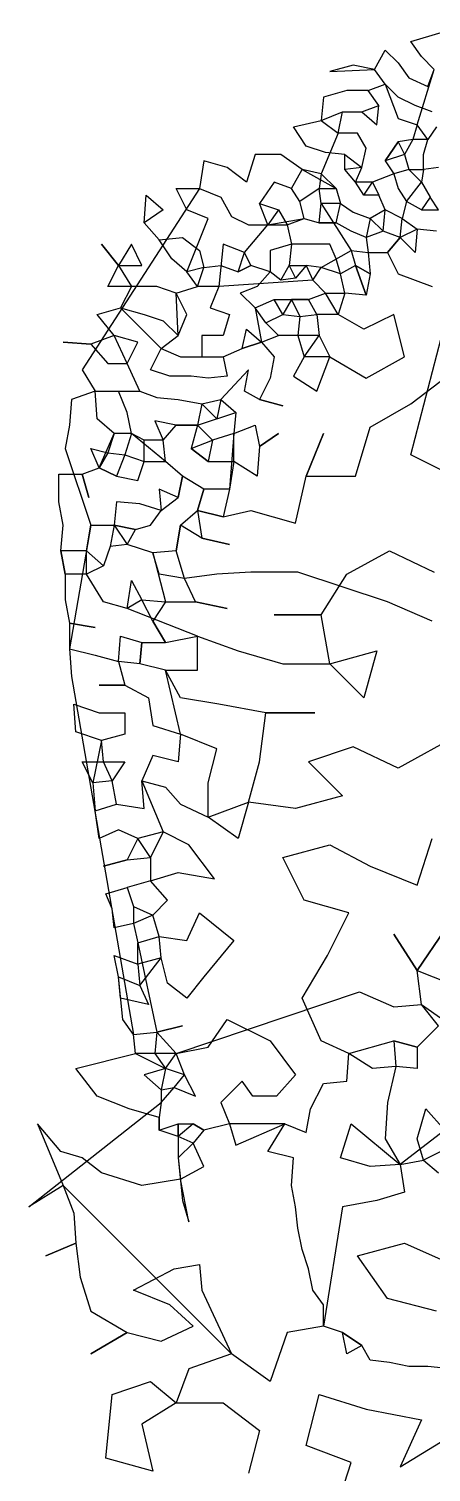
# Model space of a CAD drawing. Header units: metres. Extents: x -30499 to 36140, y -32767 to 32822.
# Drawn here: x -18388 to -7963, y -7023 to 30444 of the extents above; entities that cross this region are included whole.
import ezdxf

# ---------------------------------------------------------------- set-up
doc = ezdxf.new("R2010")
doc.units = ezdxf.units.M
doc.layers.add('Draw', color=2, linetype='CONTINUOUS')

msp = doc.modelspace()

# ---------------------------------------------------------------- linework, layer by layer
at = {"layer": 'draw'}
for p, q in [((-8489, 30112), (-7382, 30444)), ((-8212, 29725), (-8489, 30112)), ((-8489, 30112), (-8489, 30112)), ((-9429, 29393), (-9152, 29891)), ((-9152, 29891), (-9152, 29891)), ((-9152, 29891), (-8820, 29559)), ((-7880, 29393), (-8212, 29725)), ((-8212, 29725), (-8212, 29725)), ((-9982, 29504), (-10590, 29338)), ((-10590, 29338), (-9429, 29393)), ((-9429, 29393), (-9982, 29504)), ((-9982, 29504), (-9982, 29504)), ((-9152, 29006), (-9429, 29393)), ((-9429, 29393), (-9429, 29393)), ((-8820, 29559), (-8820, 29559)), ((-8820, 29559), (-8544, 29172)), ((-8323, 27955), (-7880, 29393)), ((-8046, 28951), (-7880, 29393)), ((-9595, 28840), (-9152, 29006)), ((-9152, 29006), (-9152, 29006)), ((-8820, 28674), (-9152, 29006)), ((-9152, 29006), (-8820, 28121)), ((-8544, 29172), (-8544, 29172)), ((-8544, 29172), (-8046, 28951)), ((-8046, 28951), (-8046, 28951)), ((-10756, 28674), (-10811, 28066)), ((-10148, 28840), (-10756, 28674)), ((-10756, 28674), (-10756, 28674)), ((-9595, 28840), (-10148, 28840)), ((-10148, 28840), (-10148, 28840)), ((-9318, 28453), (-9595, 28840)), ((-9595, 28840), (-9595, 28840)), ((-9318, 28453), (-9595, 28840)), ((-8378, 28453), (-8820, 28674)), ((-8820, 28674), (-8820, 28674)), ((-10811, 28066), (-10258, 28287)), ((-10369, 27734), (-10258, 28287)), ((-10258, 28287), (-10258, 28287)), ((-10258, 28287), (-9760, 28287)), ((-10258, 28287), (-9760, 28287)), ((-9760, 28287), (-9318, 28453)), ((-9760, 28287), (-9760, 28287)), ((-9760, 28287), (-9373, 27955)), ((-9373, 27955), (-9318, 28453)), ((-9318, 28453), (-9318, 28453)), ((-8820, 28121), (-8323, 27955)), ((-7935, 28287), (-8378, 28453)), ((-8378, 28453), (-8378, 28453)), ((-11530, 27900), (-10811, 28066)), ((-11198, 27402), (-11530, 27900)), ((-10811, 28066), (-10369, 27734)), ((-10811, 28066), (-10811, 28066)), ((-10369, 27734), (-10811, 26683)), ((-10369, 27734), (-10369, 27734)), ((-9871, 27734), (-10369, 27734)), ((-9650, 27347), (-9871, 27734)), ((-9871, 27734), (-9871, 27734)), ((-9373, 27955), (-9373, 27955)), ((-8323, 27955), (-8433, 27568)), ((-8046, 27568), (-8323, 27955)), ((-8323, 27955), (-8323, 27955)), ((-7825, 27900), (-8046, 27568)), ((-10701, 27236), (-11198, 27402)), ((-11198, 27402), (-11198, 27402)), ((-9152, 27015), (-8820, 27513)), ((-8820, 27513), (-9152, 27015)), ((-8433, 27568), (-8820, 27513)), ((-8820, 27513), (-8820, 27513)), ((-8820, 27513), (-8654, 27181)), ((-8433, 27568), (-8654, 27181)), ((-8433, 27568), (-8433, 27568)), ((-8046, 27568), (-8433, 27568)), ((-8433, 27568), (-8433, 27568)), ((-8157, 27181), (-8046, 27568)), ((-8046, 27568), (-8046, 27568)), ((-8046, 27568), (-8046, 27568)), ((-13853, 27015), (-13963, 26296)), ((-13245, 26849), (-13853, 27015)), ((-12526, 27181), (-12747, 26462)), ((-11862, 27181), (-12526, 27181)), ((-11309, 26794), (-11862, 27181)), ((-11862, 27181), (-11862, 27181)), ((-10203, 27181), (-10701, 27236)), ((-10701, 27236), (-10701, 27236)), ((-10203, 26794), (-10203, 27181)), ((-10203, 27181), (-10203, 27181)), ((-10203, 26794), (-10203, 27181)), ((-10203, 27181), (-9760, 26849)), ((-9760, 26849), (-9650, 27347)), ((-9650, 27347), (-9650, 27347)), ((-8654, 27181), (-9152, 27015)), ((-9152, 27015), (-9152, 27015)), ((-9152, 27015), (-8931, 26683)), ((-8654, 27181), (-8654, 27181)), ((-8654, 27181), (-8544, 26794)), ((-8654, 27181), (-8654, 27181)), ((-8157, 26794), (-8157, 27181)), ((-8157, 27181), (-8157, 27181)), ((-12747, 26462), (-13245, 26849)), ((-13245, 26849), (-13245, 26849)), ((-11585, 26296), (-11309, 26794)), ((-10811, 26683), (-11309, 26794)), ((-11309, 26794), (-11309, 26794)), ((-11309, 26794), (-10424, 26296)), ((-10811, 26683), (-10867, 26296)), ((-10424, 26296), (-10811, 26683)), ((-10811, 26683), (-10811, 26683)), ((-9760, 26849), (-10203, 26794)), ((-10203, 26794), (-10203, 26794)), ((-9926, 26462), (-10203, 26794)), ((-9926, 26462), (-9760, 26849)), ((-9760, 26849), (-9760, 26849)), ((-9760, 26849), (-9760, 26849)), ((-8931, 26683), (-9484, 26462)), ((-8544, 26794), (-8931, 26683)), ((-8931, 26683), (-8931, 26683)), ((-8931, 26683), (-8820, 26296)), ((-8544, 26794), (-8544, 26794)), ((-8544, 26794), (-8157, 26794)), ((-8212, 26462), (-8544, 26794)), ((-8544, 26794), (-8544, 26794)), ((-8157, 26794), (-8212, 26462)), ((-7770, 26849), (-8157, 26794)), ((-8157, 26794), (-8157, 26794)), ((-8157, 26794), (-8157, 26794)), ((-13963, 26296), (-17005, 21595)), ((-14295, 25743), (-14572, 26296)), ((-14572, 26296), (-13963, 26296)), ((-13963, 26296), (-13410, 26075)), ((-12028, 26462), (-12415, 25909)), ((-11585, 26296), (-12028, 26462)), ((-12028, 26462), (-12028, 26462)), ((-11364, 25964), (-11585, 26296)), ((-11585, 26296), (-11585, 26296)), ((-11364, 25964), (-11585, 26296)), ((-10867, 26296), (-11364, 25964)), ((-10867, 26296), (-10867, 26296)), ((-10811, 25909), (-10867, 26296)), ((-10867, 26296), (-10867, 26296)), ((-10867, 26296), (-10424, 26296)), ((-10424, 26296), (-10424, 26296)), ((-10424, 26296), (-10314, 25909)), ((-9484, 26462), (-9926, 26462)), ((-9926, 26462), (-9926, 26462)), ((-9705, 26130), (-9926, 26462)), ((-9926, 26462), (-9926, 26462)), ((-9705, 26130), (-9484, 26462)), ((-9484, 26462), (-9484, 26462)), ((-9484, 26462), (-9318, 26130)), ((-8820, 26296), (-8820, 26296)), ((-8820, 26296), (-8599, 25964)), ((-8599, 25964), (-8212, 26462)), ((-8212, 26462), (-8212, 26462)), ((-8212, 26462), (-7991, 26075)), ((-15401, 25411), (-15346, 26130)), ((-15346, 26130), (-15346, 26130)), ((-15346, 26130), (-14904, 25743)), ((-13410, 26075), (-13410, 26075)), ((-13410, 26075), (-13134, 25577)), ((-12415, 25909), (-12415, 25909)), ((-12415, 25909), (-11917, 25743)), ((-12194, 25356), (-12415, 25909)), ((-12415, 25909), (-11917, 25743)), ((-11364, 25964), (-11364, 25964)), ((-11254, 25522), (-11364, 25964)), ((-10867, 25411), (-10811, 25909)), ((-10811, 25909), (-10811, 25909)), ((-10314, 25909), (-10811, 25909)), ((-10811, 25909), (-10037, 24692)), ((-10424, 25411), (-10314, 25909)), ((-10314, 25909), (-10314, 25909)), ((-10314, 25909), (-9982, 25688)), ((-10314, 25909), (-10314, 25909)), ((-9318, 26130), (-9705, 26130)), ((-9705, 26130), (-9705, 26130)), ((-9318, 26130), (-9705, 26130)), ((-9152, 25743), (-9318, 26130)), ((-9318, 26130), (-9318, 26130)), ((-8599, 25964), (-8710, 25522)), ((-8212, 25743), (-8599, 25964)), ((-8599, 25964), (-8599, 25964)), ((-7991, 26075), (-8212, 25743)), ((-7991, 26075), (-8212, 25743)), ((-7991, 26075), (-7991, 26075)), ((-7770, 25743), (-7991, 26075)), ((-14904, 25743), (-15401, 25411)), ((-14904, 25743), (-14904, 25743)), ((-13742, 25522), (-14295, 25743)), ((-14295, 24139), (-13742, 25522)), ((-13134, 25577), (-13134, 25577)), ((-13134, 25577), (-12692, 25356)), ((-11917, 25743), (-12194, 25356)), ((-12194, 25356), (-11254, 25522)), ((-11917, 25743), (-11917, 25743)), ((-11917, 25743), (-11696, 25356)), ((-11696, 25356), (-11254, 25522)), ((-11254, 25522), (-11254, 25522)), ((-11254, 25522), (-10867, 25411)), ((-9982, 25688), (-9982, 25688)), ((-9982, 25688), (-9539, 25522)), ((-9539, 25522), (-9650, 25024)), ((-9152, 25743), (-9539, 25522)), ((-9539, 25522), (-9539, 25522)), ((-9539, 25522), (-9207, 25190)), ((-9207, 25190), (-9152, 25743)), ((-8710, 25522), (-9152, 25743)), ((-9152, 25743), (-9152, 25743)), ((-9152, 25743), (-9152, 25743)), ((-8765, 25024), (-8710, 25522)), ((-8710, 25522), (-8710, 25522)), ((-8710, 25522), (-8710, 25522)), ((-8710, 25522), (-8323, 25245)), ((-8489, 19383), (-6885, 25577)), ((-8212, 25743), (-8212, 25743)), ((-8212, 25743), (-7770, 25743)), ((-15014, 24969), (-15401, 25411)), ((-15401, 25411), (-15401, 25411)), ((-15401, 25411), (-15014, 24969)), ((-12802, 24637), (-12194, 25356)), ((-12692, 25356), (-12692, 25356)), ((-12692, 25356), (-11696, 25356)), ((-11696, 25356), (-11696, 25356)), ((-11696, 25356), (-11696, 25356)), ((-11696, 25356), (-11585, 24858)), ((-10867, 25411), (-10867, 25411)), ((-10867, 25411), (-10424, 25411)), ((-10424, 25411), (-10867, 25411)), ((-10424, 25411), (-10424, 25411)), ((-10037, 25190), (-10424, 25411)), ((-9650, 25024), (-10037, 25190)), ((-10037, 25190), (-10037, 25190)), ((-9207, 25190), (-9650, 25024)), ((-9207, 25190), (-9207, 25190)), ((-8765, 25024), (-9207, 25190)), ((-9207, 25190), (-9207, 25190)), ((-8323, 25245), (-8765, 25024)), ((-8323, 25245), (-8378, 24637)), ((-7825, 25190), (-8323, 25245)), ((-8323, 25245), (-8323, 25245)), ((-8323, 25245), (-8323, 25245)), ((-16065, 24305), (-16507, 24858)), ((-16507, 24858), (-16065, 24305)), ((-15733, 24858), (-16065, 24305)), ((-15457, 24305), (-15733, 24858)), ((-15733, 24858), (-15733, 24858)), ((-15014, 24969), (-14406, 25024)), ((-14682, 24471), (-15014, 24969)), ((-15014, 24969), (-15014, 24969)), ((-14406, 25024), (-14406, 25024)), ((-14406, 25024), (-13963, 24692)), ((-13355, 24858), (-13466, 23752)), ((-12802, 24637), (-13355, 24858)), ((-13355, 24858), (-13355, 24858)), ((-11585, 24858), (-12138, 24692)), ((-11585, 24858), (-11641, 24305)), ((-11585, 24858), (-11585, 24858)), ((-10590, 24858), (-11585, 24858)), ((-10424, 24471), (-10590, 24858)), ((-10590, 24858), (-10590, 24858)), ((-9650, 25024), (-9650, 25024)), ((-9650, 25024), (-9595, 24637)), ((-9097, 24637), (-8765, 25024)), ((-8765, 25024), (-9097, 24637)), ((-8765, 25024), (-8765, 25024)), ((-8765, 25024), (-8765, 25024)), ((-8378, 24637), (-8765, 25024)), ((-14295, 24139), (-14682, 24471)), ((-14682, 24471), (-14682, 24471)), ((-13963, 24692), (-13963, 24692)), ((-13963, 24692), (-13853, 24250)), ((-12968, 24139), (-12802, 24637)), ((-12802, 24637), (-12802, 24637)), ((-12636, 24305), (-12802, 24637)), ((-12138, 24692), (-12138, 24692)), ((-12138, 24692), (-12138, 24139)), ((-10811, 24250), (-10037, 24692)), ((-10314, 24084), (-10424, 24471)), ((-10424, 24471), (-10424, 24471)), ((-10037, 24692), (-9926, 24305)), ((-10037, 24692), (-10037, 24692)), ((-10037, 24692), (-9595, 24637)), ((-9595, 24637), (-9595, 24637)), ((-9595, 24637), (-9097, 24637)), ((-9595, 24637), (-9595, 24637)), ((-9595, 24637), (-9539, 24084)), ((-9097, 24637), (-9097, 24637)), ((-9097, 24637), (-8820, 24084)), ((-8378, 24637), (-8378, 24637)), ((-16342, 23752), (-16065, 24305)), ((-16065, 24305), (-16065, 24305)), ((-16065, 24305), (-15457, 24305)), ((-16065, 24305), (-15733, 23752)), ((-15457, 24305), (-15457, 24305)), ((-13853, 24250), (-14295, 24139)), ((-14019, 23752), (-14295, 24139)), ((-14295, 24139), (-14295, 24139)), ((-14019, 23752), (-13853, 24250)), ((-13853, 24250), (-13410, 24305)), ((-13853, 24250), (-13853, 24250)), ((-13853, 24250), (-13853, 24250)), ((-13410, 24305), (-13410, 24305)), ((-13410, 24305), (-12968, 24139)), ((-12636, 24305), (-12968, 24139)), ((-12968, 24139), (-12636, 24305)), ((-12968, 24139), (-12968, 24139)), ((-12138, 24139), (-12636, 24305)), ((-12138, 24139), (-12470, 23752)), ((-12138, 24139), (-12138, 24139)), ((-11862, 23918), (-12138, 24139)), ((-11862, 23918), (-11641, 24305)), ((-11641, 24305), (-11475, 23973)), ((-11641, 24305), (-11641, 24305)), ((-11641, 24305), (-11198, 24305)), ((-11198, 24305), (-11475, 23973)), ((-11198, 24305), (-11198, 24305)), ((-10811, 24250), (-11198, 24305)), ((-11198, 24305), (-11198, 24305)), ((-11198, 24305), (-11032, 23918)), ((-11032, 23918), (-10811, 24250)), ((-10811, 24250), (-10811, 24250)), ((-10314, 24084), (-10811, 24250)), ((-9926, 24305), (-10314, 24084)), ((-10203, 23586), (-10314, 24084)), ((-10314, 24084), (-10314, 24084)), ((-9926, 24305), (-9926, 24305)), ((-9926, 24305), (-9539, 24084)), ((-9539, 24084), (-9926, 24305)), ((-9926, 24305), (-9650, 23531)), ((-9650, 23531), (-9926, 24305)), ((-9539, 24084), (-9650, 23531)), ((-9539, 24084), (-9539, 24084)), ((-8820, 24084), (-8820, 24084)), ((-8820, 24084), (-7935, 23752)), ((-15070, 23752), (-16342, 23752)), ((-16342, 23752), (-16342, 23752)), ((-15733, 23752), (-16010, 23199)), ((-14572, 23586), (-15070, 23752)), ((-15070, 23752), (-15070, 23752)), ((-14572, 23586), (-14019, 23752)), ((-14019, 23752), (-14019, 23752)), ((-13466, 23752), (-14019, 23752)), ((-14019, 23752), (-14019, 23752)), ((-13466, 23752), (-13687, 23199)), ((-11032, 23918), (-13466, 23752)), ((-13466, 23752), (-13466, 23752)), ((-12470, 23752), (-12913, 23586)), ((-12470, 23752), (-12470, 23752)), ((-11475, 23973), (-11862, 23918)), ((-11475, 23973), (-11862, 23918)), ((-11862, 23918), (-11862, 23918)), ((-11475, 23973), (-11475, 23973)), ((-10701, 23586), (-11032, 23918)), ((-11032, 23918), (-11032, 23918)), ((-14295, 23033), (-14572, 23586)), ((-14572, 23586), (-14572, 23586)), ((-14517, 22480), (-14572, 23586)), ((-12913, 23586), (-12913, 23586)), ((-12913, 23586), (-12526, 23199)), ((-12526, 23199), (-12028, 23420)), ((-12028, 23420), (-12028, 23420)), ((-12028, 23420), (-11143, 23420)), ((-11807, 23033), (-12028, 23420)), ((-12028, 23420), (-11585, 23420)), ((-11585, 23420), (-11807, 23033)), ((-11585, 23420), (-11364, 22978)), ((-11143, 23420), (-11585, 23420)), ((-11143, 23420), (-10701, 23586)), ((-11143, 23420), (-11143, 23420)), ((-10922, 23033), (-11143, 23420)), ((-10701, 23586), (-10701, 23586)), ((-10701, 23586), (-10203, 23586)), ((-10369, 23033), (-10701, 23586)), ((-10203, 23586), (-10369, 23033)), ((-10203, 23586), (-10203, 23586)), ((-9650, 23531), (-10203, 23586)), ((-10203, 23586), (-10203, 23586)), ((-9650, 23531), (-9650, 23531)), ((-16618, 23033), (-16010, 23199)), ((-16176, 22480), (-16618, 23033)), ((-16618, 23033), (-16618, 23033)), ((-16010, 23199), (-16010, 23199)), ((-16010, 23199), (-15401, 23033)), ((-16010, 23199), (-14959, 22148)), ((-15401, 23033), (-15401, 23033)), ((-15401, 23033), (-14904, 22867)), ((-14904, 22867), (-14904, 22867)), ((-14904, 22867), (-14517, 22480)), ((-14517, 22480), (-14295, 23033)), ((-14295, 23033), (-14295, 23033)), ((-13687, 23199), (-13687, 23199)), ((-13687, 23199), (-13189, 23033)), ((-13189, 23033), (-13355, 22480)), ((-13189, 23033), (-13189, 23033)), ((-12526, 23199), (-12526, 23199)), ((-12249, 22812), (-12526, 23199)), ((-12526, 23199), (-12360, 22314)), ((-12249, 22812), (-11807, 23033)), ((-11807, 23033), (-11807, 23033)), ((-11807, 23033), (-11807, 23033)), ((-11807, 23033), (-11364, 22978)), ((-11364, 22978), (-11420, 22480)), ((-11364, 22978), (-10922, 23033)), ((-11364, 22978), (-11364, 22978)), ((-11364, 22978), (-11364, 22978)), ((-10922, 23033), (-10922, 23033)), ((-10369, 23033), (-10922, 23033)), ((-10922, 23033), (-10922, 23033)), ((-10922, 23033), (-10867, 22480)), ((-9705, 22646), (-10369, 23033)), ((-10369, 23033), (-10369, 23033)), ((-8931, 23033), (-9705, 22646)), ((-8654, 21927), (-8931, 23033)), ((-12857, 22148), (-12747, 22646)), ((-12747, 22646), (-12747, 22646)), ((-12747, 22646), (-12360, 22314)), ((-11917, 22480), (-12249, 22812)), ((-12249, 22812), (-12249, 22812)), ((-11917, 22480), (-12249, 22812)), ((-9705, 22646), (-9705, 22646)), ((-16784, 22259), (-17503, 22314)), ((-17503, 22314), (-16784, 22259)), ((-16176, 22480), (-16784, 22259)), ((-16784, 22259), (-16784, 22259)), ((-16784, 22259), (-16342, 21761)), ((-15567, 22314), (-16176, 22480)), ((-16176, 22480), (-16176, 22480)), ((-15844, 21761), (-16176, 22480)), ((-15844, 21761), (-15567, 22314)), ((-15567, 22314), (-15567, 22314)), ((-15235, 21595), (-14959, 22148)), ((-14959, 22148), (-14517, 22480)), ((-14959, 22148), (-14461, 21927)), ((-14517, 22480), (-14517, 22480)), ((-13355, 22480), (-13908, 22480)), ((-13908, 22480), (-13908, 22480)), ((-13908, 22480), (-13908, 21927)), ((-13355, 22480), (-13355, 22480)), ((-13355, 21927), (-12857, 22148)), ((-12360, 22314), (-12857, 22148)), ((-12857, 22148), (-12360, 22314)), ((-12857, 22148), (-12857, 22148)), ((-12360, 22314), (-11917, 22480)), ((-12360, 22314), (-12360, 22314)), ((-12360, 22314), (-12028, 21927)), ((-11917, 22480), (-11917, 22480)), ((-10867, 22480), (-11917, 22480)), ((-11420, 22480), (-11420, 22480)), ((-11420, 22480), (-11254, 21927)), ((-11254, 21927), (-10867, 22480)), ((-10867, 22480), (-10867, 22480)), ((-10867, 22480), (-10590, 21927)), ((-16342, 21761), (-16342, 21761)), ((-16342, 21761), (-15844, 21761)), ((-15512, 21042), (-15844, 21761)), ((-14461, 21927), (-14461, 21927)), ((-14461, 21927), (-13355, 21927)), ((-13908, 21927), (-13355, 21927)), ((-13355, 21927), (-13245, 21429)), ((-13355, 21927), (-13355, 21927)), ((-12028, 21927), (-12138, 21374)), ((-12028, 21927), (-12028, 21927)), ((-11254, 21927), (-11530, 21429)), ((-11254, 21927), (-11254, 21927)), ((-10590, 21927), (-11254, 21927)), ((-10922, 21042), (-10590, 21927)), ((-10590, 21927), (-9650, 21374)), ((-10590, 21927), (-10590, 21927)), ((-9650, 21374), (-8654, 21927)), ((-17005, 21595), (-16673, 21042)), ((-14738, 21429), (-15235, 21595)), ((-14185, 21429), (-14738, 21429)), ((-14738, 21429), (-14738, 21429)), ((-13742, 21374), (-14185, 21429)), ((-14185, 21429), (-14185, 21429)), ((-13245, 21429), (-13742, 21374)), ((-13742, 21374), (-13742, 21374)), ((-12692, 21595), (-13410, 20821)), ((-13245, 21429), (-13245, 21429)), ((-12802, 21042), (-12692, 21595)), ((-12138, 21374), (-12415, 20821)), ((-12138, 21374), (-12138, 21374)), ((-11530, 21429), (-11530, 21429)), ((-11530, 21429), (-10922, 21042)), ((-9650, 21374), (-9650, 21374)), ((-8489, 20710), (-7548, 21429)), ((-16673, 21042), (-17282, 20821)), ((-16618, 20323), (-16673, 21042)), ((-16673, 21042), (-16673, 21042)), ((-16673, 21042), (-15512, 21042)), ((-16673, 21042), (-16673, 21042)), ((-15844, 20489), (-16065, 21042)), ((-16065, 21042), (-15512, 21042)), ((-15512, 21042), (-15070, 20876)), ((-12415, 20821), (-12802, 21042)), ((-12802, 21042), (-12802, 21042)), ((-17282, 20821), (-17337, 20157)), ((-15070, 20876), (-15070, 20876)), ((-15070, 20876), (-14517, 20821)), ((-14517, 20821), (-14517, 20821)), ((-14517, 20821), (-13908, 20710)), ((-13908, 20710), (-14019, 20157)), ((-13908, 20710), (-13410, 20821)), ((-13521, 20323), (-13908, 20710)), ((-13908, 20710), (-13908, 20710)), ((-13908, 20710), (-13908, 20710)), ((-13410, 20821), (-13521, 20323)), ((-13410, 20821), (-13410, 20821)), ((-13410, 20821), (-13023, 20489)), ((-12415, 20821), (-12415, 20821)), ((-12415, 20821), (-11807, 20655)), ((-11807, 20655), (-12415, 20821)), ((-9539, 20102), (-8489, 20710)), ((-8489, 20710), (-8489, 20710)), ((-16176, 19936), (-16618, 20323)), ((-16618, 20323), (-16618, 20323)), ((-15733, 19936), (-15844, 20489)), ((-15844, 20489), (-15844, 20489)), ((-14572, 20157), (-15125, 20268)), ((-15125, 20268), (-15125, 20268)), ((-15125, 20268), (-14904, 19770)), ((-14019, 20157), (-13023, 20489)), ((-13521, 20323), (-13521, 20323)), ((-13023, 20489), (-13079, 19936)), ((-13023, 20489), (-13079, 19936)), ((-13023, 20489), (-13023, 20489)), ((-17337, 20157), (-17448, 19549)), ((-16563, 19051), (-16176, 19936)), ((-16176, 19936), (-16342, 19438)), ((-15733, 19936), (-16176, 19936)), ((-16176, 19936), (-16176, 19936)), ((-15733, 19936), (-15899, 19383)), ((-15401, 19770), (-15733, 19936)), ((-15733, 19936), (-15733, 19936)), ((-15401, 19770), (-15733, 19936)), ((-14848, 19217), (-15733, 19936)), ((-14904, 19770), (-14572, 20157)), ((-14019, 20157), (-14572, 20157)), ((-14572, 20157), (-14572, 20157)), ((-14572, 20157), (-14019, 20157)), ((-14019, 20157), (-14185, 19549)), ((-14019, 20157), (-14019, 20157)), ((-13632, 19770), (-14019, 20157)), ((-14019, 20157), (-14019, 20157)), ((-13079, 19936), (-13632, 19770)), ((-13079, 19936), (-13189, 18498)), ((-13079, 19936), (-12526, 20157)), ((-13079, 19936), (-13079, 19936)), ((-13079, 19217), (-13079, 19936)), ((-12526, 20157), (-12526, 20157)), ((-12526, 20157), (-12415, 19604)), ((-12415, 19604), (-11917, 19936)), ((-11917, 19936), (-12415, 19604)), ((-11198, 18830), (-10756, 19936)), ((-10756, 19936), (-11198, 18830)), ((-9926, 18830), (-9539, 20102)), ((-17448, 19549), (-16784, 17558)), ((-16563, 19051), (-16784, 19549)), ((-16784, 19549), (-16784, 19549)), ((-16784, 19549), (-16342, 19438)), ((-15401, 19217), (-15401, 19770)), ((-15401, 19770), (-15401, 19770)), ((-14904, 19770), (-15401, 19770)), ((-14904, 19770), (-14904, 19770)), ((-14848, 19217), (-14904, 19770)), ((-14904, 19770), (-14904, 19770)), ((-14185, 19549), (-13632, 19770)), ((-13742, 19217), (-14185, 19549)), ((-14185, 19549), (-14185, 19549)), ((-14185, 19549), (-13742, 19217)), ((-13632, 19770), (-13742, 19217)), ((-13632, 19770), (-13632, 19770)), ((-13632, 19770), (-13632, 19770)), ((-12415, 19604), (-12470, 18830)), ((-12415, 19604), (-12415, 19604)), ((-16342, 19438), (-16563, 19051)), ((-16342, 19438), (-16342, 19438)), ((-16342, 19438), (-15899, 19383)), ((-16342, 19438), (-16342, 19438)), ((-15899, 19383), (-16120, 18830)), ((-15899, 19383), (-15899, 19383)), ((-15899, 19383), (-15899, 19383)), ((-15899, 19383), (-15401, 19217)), ((-15567, 18720), (-15401, 19217)), ((-15401, 19217), (-15401, 19217)), ((-15401, 19217), (-15401, 19217)), ((-15401, 19217), (-14848, 19217)), ((-14848, 19217), (-14848, 19217)), ((-14406, 18830), (-14848, 19217)), ((-13742, 19217), (-13742, 19217)), ((-13742, 19217), (-13079, 19217)), ((-13079, 19217), (-13189, 18498)), ((-12470, 18830), (-13079, 19217)), ((-13079, 19217), (-13079, 19217)), ((-13079, 19217), (-13079, 19217)), ((-7382, 18830), (-8489, 19383)), ((-17613, 18167), (-17613, 18885)), ((-17613, 18885), (-17613, 18885)), ((-17613, 18885), (-17005, 18885)), ((-17005, 18885), (-16563, 19051)), ((-17005, 18885), (-17005, 18885)), ((-17005, 18885), (-16839, 18277)), ((-16839, 18277), (-17005, 18885)), ((-16563, 19051), (-16563, 19051)), ((-16563, 19051), (-16120, 18830)), ((-16120, 18830), (-16563, 19051)), ((-16120, 18830), (-16120, 18830)), ((-16120, 18830), (-15567, 18720)), ((-14406, 18830), (-14517, 18277)), ((-14517, 18277), (-14406, 18830)), ((-13853, 18498), (-14406, 18830)), ((-14406, 18830), (-14406, 18830)), ((-12470, 18830), (-12470, 18830)), ((-11475, 17613), (-11198, 18830)), ((-11198, 18830), (-9926, 18830)), ((-15567, 18720), (-15567, 18720)), ((-14517, 18277), (-15014, 18498)), ((-15014, 18498), (-15014, 18498)), ((-15014, 18498), (-14959, 17945)), ((-14019, 17945), (-13853, 18498)), ((-13853, 18498), (-14019, 17945)), ((-13189, 18498), (-13853, 18498)), ((-13853, 18498), (-13853, 18498)), ((-13189, 18498), (-13355, 17779)), ((-13189, 18498), (-13189, 18498)), ((-17503, 17558), (-17613, 18167)), ((-17613, 18167), (-17613, 18167)), ((-16120, 18167), (-16176, 17558)), ((-15512, 18111), (-16120, 18167)), ((-16120, 18167), (-16120, 18167)), ((-14959, 17945), (-15512, 18111)), ((-15512, 18111), (-15512, 18111)), ((-14959, 17945), (-14517, 18277)), ((-14517, 18277), (-14517, 18277)), ((-15235, 17558), (-14959, 17945)), ((-14959, 17945), (-14959, 17945)), ((-14959, 17945), (-14959, 17945)), ((-14461, 17558), (-14019, 17945)), ((-14019, 17945), (-14019, 17945)), ((-14019, 17945), (-13355, 17779)), ((-13355, 17779), (-14019, 17945)), ((-14019, 17945), (-13908, 17226)), ((-13355, 17779), (-12636, 17945)), ((-13355, 17779), (-13355, 17779)), ((-12636, 17945), (-12636, 17945)), ((-12636, 17945), (-11475, 17613)), ((-17558, 16895), (-17503, 17558)), ((-17503, 17558), (-17503, 17558)), ((-16784, 17558), (-17337, 14351)), ((-16895, 16895), (-16784, 17558)), ((-16784, 17558), (-16176, 17558)), ((-16176, 17558), (-16286, 17005)), ((-16176, 17558), (-16176, 17558)), ((-16176, 17558), (-15844, 17060)), ((-16176, 17558), (-16176, 17558)), ((-16176, 17558), (-15623, 17448)), ((-15623, 17448), (-16176, 17558)), ((-15844, 17060), (-15623, 17448)), ((-15623, 17448), (-15235, 17558)), ((-15623, 17448), (-15623, 17448)), ((-15235, 17558), (-15235, 17558)), ((-14572, 16895), (-14461, 17558)), ((-14461, 17558), (-14572, 16895)), ((-14461, 17558), (-14461, 17558)), ((-13908, 17226), (-14461, 17558)), ((-17448, 16286), (-17558, 16895)), ((-17558, 16895), (-17558, 16895)), ((-16895, 16895), (-17558, 16895)), ((-17558, 16895), (-17448, 16286)), ((-16452, 16507), (-16895, 16895)), ((-16895, 16895), (-16895, 16895)), ((-16895, 16286), (-16895, 16895)), ((-16895, 16895), (-16895, 16895)), ((-16286, 17005), (-16452, 16507)), ((-16286, 17005), (-16452, 16507)), ((-15844, 17060), (-16286, 17005)), ((-16286, 17005), (-16286, 17005)), ((-15844, 17060), (-15844, 17060)), ((-15180, 16839), (-15844, 17060)), ((-15844, 17060), (-15844, 17060)), ((-14572, 16895), (-15180, 16839)), ((-14351, 16176), (-14572, 16895)), ((-13908, 17226), (-13908, 17226)), ((-13908, 17226), (-13189, 17060)), ((-13189, 17060), (-13908, 17226)), ((-10148, 16286), (-9042, 16895)), ((-9042, 16895), (-7880, 16342)), ((-16452, 16507), (-16895, 16286)), ((-16452, 16507), (-16452, 16507)), ((-15014, 16286), (-15180, 16839)), ((-15180, 16839), (-15180, 16839)), ((-15180, 16839), (-14848, 15567)), ((-16895, 16286), (-17448, 16286)), ((-17448, 16286), (-17448, 16286)), ((-17448, 16286), (-17448, 15623)), ((-16895, 16286), (-16895, 16286)), ((-16452, 15567), (-16895, 16286)), ((-15844, 15401), (-15733, 16120)), ((-15733, 16120), (-15733, 16120)), ((-15733, 16120), (-15457, 15623)), ((-14351, 16176), (-15014, 16286)), ((-15014, 16286), (-15014, 16286)), ((-13521, 16286), (-14351, 16176)), ((-14351, 16176), (-14351, 16176)), ((-14074, 15567), (-14351, 16176)), ((-12636, 16342), (-13521, 16286)), ((-13521, 16286), (-13521, 16286)), ((-11420, 16342), (-12636, 16342)), ((-12636, 16342), (-12636, 16342)), ((-9097, 15567), (-11420, 16342)), ((-10811, 15235), (-10148, 16286)), ((-10148, 16286), (-10148, 16286)), ((-17448, 15623), (-17448, 15623)), ((-17448, 15623), (-17337, 15014)), ((-15844, 15401), (-16452, 15567)), ((-15457, 15623), (-15844, 15401)), ((-15844, 15401), (-15844, 15401)), ((-14019, 14682), (-15844, 15401)), ((-15180, 15070), (-15457, 15623)), ((-15457, 15623), (-15457, 15623)), ((-15457, 15623), (-15457, 15623)), ((-15457, 15623), (-14848, 15567)), ((-14848, 15567), (-15180, 15070)), ((-14848, 15567), (-14848, 15567)), ((-14848, 15567), (-14074, 15567)), ((-14074, 15567), (-14074, 15567)), ((-14074, 15567), (-13245, 15401)), ((-13245, 15401), (-14074, 15567)), ((-7935, 15070), (-9097, 15567)), ((-17337, 15014), (-17337, 15014)), ((-17337, 15014), (-16673, 14904)), ((-16673, 14904), (-17337, 15014)), ((-17337, 15014), (-17337, 14351)), ((-14848, 14517), (-15180, 15070)), ((-15180, 15070), (-15180, 15070)), ((-15180, 15070), (-14848, 14517)), ((-10811, 15235), (-12028, 15235)), ((-12028, 15235), (-10811, 15235)), ((-10590, 13963), (-10811, 15235)), ((-16065, 14019), (-16010, 14682)), ((-16010, 14682), (-16010, 14682)), ((-16010, 14682), (-15457, 14517)), ((-14848, 14517), (-14019, 14682)), ((-14019, 13798), (-14019, 14682)), ((-14019, 14682), (-12968, 14295)), ((-17337, 14351), (-17337, 14351)), ((-17337, 14351), (-16673, 14185)), ((-17337, 14351), (-17282, 13632)), ((-15457, 14517), (-15512, 13963)), ((-15512, 13963), (-15457, 14517)), ((-15457, 14517), (-15457, 14517)), ((-15457, 14517), (-14848, 14517)), ((-14848, 14517), (-14848, 14517)), ((-12968, 14295), (-12968, 14295)), ((-12968, 14295), (-11807, 13963)), ((-10590, 13963), (-9373, 14295)), ((-9373, 14295), (-9705, 13079)), ((-16673, 14185), (-16673, 14185)), ((-16673, 14185), (-16065, 14019)), ((-15512, 13963), (-16065, 14019)), ((-16065, 14019), (-16065, 14019)), ((-16065, 14019), (-15899, 13410)), ((-16065, 14019), (-16065, 14019)), ((-14848, 13798), (-15512, 13963)), ((-15512, 13963), (-15512, 13963)), ((-11807, 13963), (-11807, 13963)), ((-11807, 13963), (-10590, 13963)), ((-10590, 13963), (-10590, 13963)), ((-9705, 13079), (-10590, 13963)), ((-17282, 13632), (-15678, 4341)), ((-14461, 13079), (-14848, 13798)), ((-14848, 13798), (-14848, 13798)), ((-14461, 12138), (-14848, 13798)), ((-14848, 13798), (-14019, 13798)), ((-15899, 13410), (-16563, 13410)), ((-16563, 13410), (-15899, 13410)), ((-15899, 13410), (-15899, 13410)), ((-15899, 13410), (-15291, 13079)), ((-17171, 12194), (-17226, 12913)), ((-17226, 12913), (-17226, 12913)), ((-17226, 12913), (-16563, 12692)), ((-15291, 13079), (-15291, 13079)), ((-15291, 13079), (-15180, 12360)), ((-13466, 12913), (-14461, 13079)), ((-14461, 13079), (-14461, 13079)), ((-12249, 12692), (-13466, 12913)), ((-13466, 12913), (-13466, 12913)), ((-16563, 12692), (-16563, 12692)), ((-16563, 12692), (-15899, 12692)), ((-15899, 12692), (-15899, 12692)), ((-15899, 12692), (-15899, 12138)), ((-12415, 11420), (-12249, 12692)), ((-12249, 12692), (-10977, 12692)), ((-10977, 12692), (-12249, 12692)), ((-16507, 11973), (-17171, 12194)), ((-17171, 12194), (-17171, 12194)), ((-15899, 12138), (-16507, 11973)), ((-15899, 12138), (-15899, 12138)), ((-15180, 12360), (-15180, 12360)), ((-15180, 12360), (-14461, 12138)), ((-14461, 12138), (-14517, 11420)), ((-13521, 11751), (-14461, 12138)), ((-7217, 12138), (-8820, 11254)), ((-16507, 11973), (-16729, 10867)), ((-16452, 11420), (-16507, 11973)), ((-16507, 11973), (-16507, 11973)), ((-13742, 10867), (-13521, 11751)), ((-9982, 11807), (-11143, 11420)), ((-8820, 11254), (-9982, 11807)), ((-9982, 11807), (-9982, 11807)), ((-16729, 10867), (-17005, 11420)), ((-17005, 11420), (-17005, 11420)), ((-17005, 11420), (-15899, 11420)), ((-16231, 10922), (-16452, 11420)), ((-16452, 11420), (-16452, 11420)), ((-15899, 11420), (-16231, 10922)), ((-15899, 11420), (-15899, 11420)), ((-15180, 11585), (-15457, 10922)), ((-14517, 11420), (-15180, 11585)), ((-15180, 11585), (-15180, 11585)), ((-14517, 11420), (-14517, 11420)), ((-12692, 10369), (-12415, 11420)), ((-11143, 11420), (-11143, 11420)), ((-11143, 11420), (-10258, 10535)), ((-16231, 10922), (-16729, 10867)), ((-16729, 10867), (-16729, 10867)), ((-16729, 10867), (-16673, 10148)), ((-16120, 10314), (-16231, 10922)), ((-16231, 10922), (-16231, 10922)), ((-16231, 10922), (-16231, 10922)), ((-15401, 10203), (-15457, 10922)), ((-15457, 10922), (-15457, 10922)), ((-15457, 10922), (-14848, 10756)), ((-15457, 10922), (-14904, 9595)), ((-13742, 9982), (-13742, 10867)), ((-13742, 10867), (-13742, 10867)), ((-14848, 10756), (-14848, 10756)), ((-14848, 10756), (-14461, 10314)), ((-10258, 10535), (-11475, 10203)), ((-16673, 10148), (-16120, 10314)), ((-16673, 10148), (-16120, 10314)), ((-16563, 9429), (-16673, 10148)), ((-16673, 10148), (-16673, 10148)), ((-16120, 10314), (-16120, 10314)), ((-16120, 10314), (-15401, 10203)), ((-15401, 10203), (-15401, 10203)), ((-14461, 10314), (-14461, 10314)), ((-14461, 10314), (-13742, 9982)), ((-13742, 9982), (-12692, 10369)), ((-12692, 10369), (-12968, 9429)), ((-11475, 10203), (-12692, 10369)), ((-12692, 10369), (-12692, 10369)), ((-13742, 9982), (-13742, 9982)), ((-12968, 9429), (-13742, 9982)), ((-16065, 9650), (-16563, 9429)), ((-16563, 9429), (-16563, 9429)), ((-15567, 9429), (-16065, 9650)), ((-16065, 9650), (-16065, 9650)), ((-15567, 9429), (-15844, 8876)), ((-14904, 9595), (-15567, 9429)), ((-15567, 9429), (-15567, 9429)), ((-15235, 8931), (-15567, 9429)), ((-15567, 9429), (-15567, 9429)), ((-14904, 9595), (-15235, 8931)), ((-14240, 9263), (-14904, 9595)), ((-14904, 9595), (-14904, 9595)), ((-12968, 9429), (-12968, 9429)), ((-8323, 8212), (-7935, 9429)), ((-13576, 8378), (-14240, 9263)), ((-11807, 8931), (-10590, 9263)), ((-10590, 9263), (-9539, 8710)), ((-15844, 8876), (-16452, 8710)), ((-16452, 8710), (-15844, 8876)), ((-15844, 8876), (-15235, 8931)), ((-15844, 8876), (-15844, 8876)), ((-15235, 8931), (-15235, 8931)), ((-15235, 8931), (-15235, 8931)), ((-15235, 8931), (-15235, 8323)), ((-11254, 7825), (-11807, 8931)), ((-9539, 8710), (-8323, 8212)), ((-15235, 8323), (-15844, 8157)), ((-15235, 8323), (-14517, 8544)), ((-14793, 7825), (-15235, 8323)), ((-15235, 8323), (-15235, 8323)), ((-15235, 8323), (-15235, 8323)), ((-14517, 8544), (-14517, 8544)), ((-14517, 8544), (-13576, 8378)), ((-16397, 7991), (-15844, 8157)), ((-16231, 7604), (-16397, 7991)), ((-16397, 7991), (-16397, 7991)), ((-15844, 8157), (-15844, 8157)), ((-15844, 8157), (-15678, 7659)), ((-15844, 8157), (-15678, 7659)), ((-16176, 7106), (-16231, 7604)), ((-16231, 7604), (-16231, 7604)), ((-15678, 7659), (-15678, 7659)), ((-15678, 7659), (-15678, 7217)), ((-15678, 7659), (-15180, 7438)), ((-15180, 7438), (-14793, 7825)), ((-14793, 7825), (-14793, 7825)), ((-10092, 7493), (-11254, 7825)), ((-11254, 7825), (-11254, 7825)), ((-15678, 7217), (-16176, 7106)), ((-15180, 7438), (-15678, 7217)), ((-15678, 7217), (-15678, 7217)), ((-15678, 7217), (-15678, 7217)), ((-15678, 7217), (-15567, 6719)), ((-15014, 6885), (-15180, 7438)), ((-15180, 7438), (-15180, 7438)), ((-14295, 6774), (-13963, 7493)), ((-13963, 7493), (-13963, 7493)), ((-13963, 7493), (-13079, 6774)), ((-10645, 6387), (-10092, 7493)), ((-10092, 7493), (-10092, 7493)), ((-16176, 7106), (-16176, 7106)), ((-15567, 6719), (-15014, 6885)), ((-15014, 6885), (-15014, 6885)), ((-15014, 6885), (-14295, 6774)), ((-14959, 6332), (-15014, 6885)), ((-14295, 6774), (-14295, 6774)), ((-13079, 6774), (-13853, 5834)), ((-8323, 6000), (-8931, 6940)), ((-8931, 6940), (-8323, 6000)), ((-8323, 6000), (-7604, 7051)), ((-7604, 7051), (-8323, 6000)), ((-16065, 5834), (-16176, 6387)), ((-16176, 6387), (-16176, 6387)), ((-16176, 6387), (-15567, 6166)), ((-15567, 6166), (-15567, 6719)), ((-15567, 6719), (-15567, 6719)), ((-15567, 6719), (-15070, 4396)), ((-11309, 5281), (-10645, 6387)), ((-14959, 6332), (-15567, 6166)), ((-15567, 6166), (-15567, 6166)), ((-15567, 6166), (-15567, 6166)), ((-15567, 6166), (-15512, 5613)), ((-15512, 5613), (-14959, 6332)), ((-14793, 5668), (-14959, 6332)), ((-14959, 6332), (-14959, 6332)), ((-8212, 5115), (-8323, 6000)), ((-8323, 6000), (-8323, 6000)), ((-8323, 6000), (-7493, 5668)), ((-15954, 4728), (-16065, 5834)), ((-16065, 5834), (-16065, 5834)), ((-16010, 5281), (-16065, 5834)), ((-16065, 5834), (-15512, 5613)), ((-14295, 5281), (-14793, 5668)), ((-14793, 5668), (-14793, 5668)), ((-13853, 5834), (-14295, 5281)), ((-15291, 5115), (-16010, 5281)), ((-15512, 5613), (-15512, 5613)), ((-15512, 5613), (-15291, 5115)), ((-14572, 3843), (-9816, 5447)), ((-14295, 5281), (-14295, 5281)), ((-10811, 4175), (-11309, 5281)), ((-9816, 5447), (-8931, 5060)), ((-15291, 5115), (-15291, 5115)), ((-8931, 5060), (-8212, 5115)), ((-8931, 5060), (-8931, 5060)), ((-8212, 5115), (-8212, 5115)), ((-7770, 4562), (-8212, 5115)), ((-8212, 5115), (-6166, 3677)), ((-15678, 4341), (-15954, 4728)), ((-15954, 4728), (-15954, 4728)), ((-15070, 4396), (-14406, 4562)), ((-14406, 4562), (-15070, 4396)), ((-13742, 4009), (-13245, 4728)), ((-13245, 4728), (-12138, 4175)), ((-7770, 4562), (-8323, 4009)), ((-15678, 4341), (-15070, 4396)), ((-15623, 3843), (-15678, 4341)), ((-15678, 4341), (-15678, 4341)), ((-15070, 4396), (-15125, 3843)), ((-15070, 4396), (-14572, 3843)), ((-12138, 4175), (-11475, 3290)), ((-10092, 3843), (-10811, 4175)), ((-10811, 4175), (-10811, 4175)), ((-10092, 3843), (-8931, 4175)), ((-8931, 4175), (-8323, 4009)), ((-8323, 4009), (-8931, 4175)), ((-8931, 4175), (-8876, 3511)), ((-17171, 3456), (-15623, 3843)), ((-14572, 3843), (-15623, 3843)), ((-15623, 3843), (-14848, 3456)), ((-15125, 3843), (-15125, 3843)), ((-15125, 3843), (-14848, 3456)), ((-14848, 3456), (-14572, 3843)), ((-14572, 3843), (-13742, 4009)), ((-14351, 3290), (-14572, 3843)), ((-14572, 3843), (-14572, 3843)), ((-13742, 4009), (-13742, 4009)), ((-10148, 3124), (-10092, 3843)), ((-9484, 3456), (-10092, 3843)), ((-10092, 3843), (-10092, 3843)), ((-8323, 4009), (-8323, 4009)), ((-8323, 4009), (-8323, 3456)), ((-16618, 2737), (-17171, 3456)), ((-14848, 3456), (-15401, 3290)), ((-14848, 3456), (-14959, 2903)), ((-14848, 3456), (-14848, 3456)), ((-14351, 3290), (-14848, 3456)), ((-14848, 3456), (-14848, 3456)), ((-8876, 3511), (-9484, 3456)), ((-9484, 3456), (-9484, 3456)), ((-8876, 3511), (-9097, 2571)), ((-8323, 3456), (-8876, 3511)), ((-8876, 3511), (-8876, 3511)), ((-8323, 3456), (-8323, 3456)), ((-15401, 3290), (-15401, 3290)), ((-15401, 3290), (-14959, 2903)), ((-14627, 2958), (-14351, 3290)), ((-14351, 3290), (-14351, 3290)), ((-14074, 2737), (-14351, 3290)), ((-14351, 3290), (-14351, 3290)), ((-12857, 3124), (-13410, 2571)), ((-12581, 2737), (-12857, 3124)), ((-12857, 3124), (-12857, 3124)), ((-11475, 3290), (-11973, 2737)), ((-11475, 3290), (-11475, 3290)), ((-11088, 2405), (-10756, 3069)), ((-10756, 3069), (-10148, 3124)), ((-10756, 3069), (-10756, 3069)), ((-10148, 3124), (-10148, 3124)), ((-15788, 2405), (-16618, 2737)), ((-16618, 2737), (-16618, 2737)), ((-14959, 2571), (-14627, 2958)), ((-14959, 2903), (-14627, 2958)), ((-14959, 2903), (-14959, 2903)), ((-14959, 2903), (-14959, 2571)), ((-14959, 2903), (-14959, 2903)), ((-14627, 2958), (-14627, 2958)), ((-14627, 2958), (-14627, 2958)), ((-14627, 2958), (-14074, 2737)), ((-14074, 2737), (-14074, 2737)), ((-11973, 2737), (-12581, 2737)), ((-12581, 2737), (-12581, 2737)), ((-11973, 2737), (-11973, 2737)), ((-18388, -138), (-14959, 2571)), ((-15014, 2184), (-15788, 2405)), ((-15788, 2405), (-15788, 2405)), ((-14959, 2571), (-15014, 2184)), ((-14959, 2571), (-14959, 2571)), ((-13410, 2571), (-13410, 2571)), ((-13410, 2571), (-13189, 2018)), ((-11198, 1797), (-11088, 2405)), ((-11088, 2405), (-11088, 2405)), ((-9097, 2571), (-9152, 1631)), ((-8323, 1631), (-8101, 2405)), ((-8101, 2405), (-8101, 2405)), ((-8101, 2405), (-7604, 1852)), ((-17558, 1299), (-18167, 2018)), ((-18167, 2018), (-17503, 414)), ((-15014, 1852), (-15014, 2184)), ((-15014, 2184), (-15014, 2184)), ((-15014, 2184), (-15014, 1852)), ((-15014, 1852), (-14517, 2018)), ((-14517, 2018), (-14517, 2018)), ((-14517, 2018), (-14129, 2018)), ((-14129, 2018), (-14517, 1686)), ((-14517, 1686), (-14517, 2018)), ((-14517, 2018), (-14517, 1133)), ((-14129, 2018), (-14129, 2018)), ((-14129, 2018), (-13853, 1852)), ((-13853, 1852), (-14129, 2018)), ((-13189, 2018), (-13853, 1852)), ((-11751, 2018), (-13189, 2018)), ((-13189, 2018), (-13189, 2018)), ((-13189, 2018), (-13189, 2018)), ((-13189, 2018), (-13023, 1465)), ((-13023, 1465), (-11751, 2018)), ((-12194, 1299), (-11751, 2018)), ((-11751, 2018), (-11198, 1797)), ((-10314, 1133), (-10037, 2018)), ((-10037, 2018), (-8765, 967)), ((-14517, 1686), (-15014, 1852)), ((-15014, 1852), (-15014, 1852)), ((-14129, 1520), (-14517, 1686)), ((-14517, 1686), (-14517, 1686)), ((-14129, 1520), (-14517, 1133)), ((-13853, 1852), (-14129, 1520)), ((-14129, 1520), (-14129, 1520)), ((-13853, 912), (-14129, 1520)), ((-13853, 1852), (-13853, 1852)), ((-11198, 1797), (-11198, 1797)), ((-9152, 1631), (-9152, 1631)), ((-9152, 1631), (-8765, 967)), ((-7604, 1852), (-8765, 967)), ((-8157, 1078), (-8323, 1631)), ((-8323, 1631), (-8323, 1631)), ((-17005, 1133), (-17558, 1299)), ((-17558, 1299), (-17558, 1299)), ((-16507, 746), (-17005, 1133)), ((-17005, 1133), (-17005, 1133)), ((-14517, 1133), (-14517, 1133)), ((-14517, 1133), (-14406, 27)), ((-14517, 1133), (-14461, 580)), ((-11530, 1133), (-12194, 1299)), ((-11585, 414), (-11530, 1133)), ((-11530, 1133), (-11530, 1133)), ((-9539, 912), (-10314, 1133)), ((-10314, 1133), (-10314, 1133)), ((-7714, 1299), (-8157, 1078)), ((-14461, 580), (-13853, 912)), ((-8765, 967), (-9539, 912)), ((-9539, 912), (-9539, 912)), ((-8765, 967), (-8157, 1078)), ((-8765, 967), (-8765, 967)), ((-8765, 967), (-8654, 248)), ((-8157, 1078), (-8157, 1078)), ((-8157, 1078), (-8157, 1078)), ((-8157, 1078), (-7770, 746)), ((-17503, 414), (-18388, -138)), ((-17503, 414), (-17226, -304)), ((-13134, -3954), (-17503, 414)), ((-15457, 414), (-16507, 746)), ((-14461, 580), (-15457, 414)), ((-14240, -525), (-14461, 580)), ((-11475, -138), (-11585, 414)), ((-11585, 414), (-11585, 414)), ((-14406, 27), (-14406, 27)), ((-14406, 27), (-14240, -525)), ((-9373, 27), (-10258, -138)), ((-8654, 248), (-9373, 27)), ((-9373, 27), (-9373, 27)), ((-8654, 248), (-8654, 248)), ((-17226, -304), (-17226, -304)), ((-17226, -304), (-17171, -1078)), ((-11420, -691), (-11475, -138)), ((-11475, -138), (-11475, -138)), ((-10258, -138), (-10756, -3235)), ((-11309, -1244), (-11420, -691)), ((-11420, -691), (-11420, -691)), ((-17171, -1078), (-17945, -1410)), ((-17945, -1410), (-17171, -1078)), ((-17171, -1078), (-17171, -1078)), ((-17171, -1078), (-17060, -1963)), ((-9871, -1410), (-8654, -1078)), ((-8654, -1078), (-8654, -1078)), ((-8654, -1078), (-7548, -1576)), ((-11143, -1742), (-11309, -1244)), ((-11309, -1244), (-11309, -1244)), ((-9097, -2516), (-9871, -1410)), ((-15678, -2295), (-14627, -1742)), ((-14627, -1742), (-13963, -1631)), ((-13963, -1631), (-13963, -1631)), ((-13963, -1631), (-13908, -2295)), ((-11032, -2295), (-11143, -1742)), ((-11143, -1742), (-11143, -1742)), ((-17060, -1963), (-17060, -1963)), ((-17060, -1963), (-16784, -2848)), ((-14738, -2682), (-15678, -2295)), ((-13908, -2295), (-13134, -3954)), ((-10756, -2682), (-11032, -2295)), ((-11032, -2295), (-11032, -2295)), ((-7825, -2848), (-9097, -2516)), ((-16784, -2848), (-15844, -3401)), ((-14129, -3235), (-14738, -2682)), ((-14738, -2682), (-14738, -2682)), ((-10756, -3235), (-10756, -2682)), ((-10756, -2682), (-10756, -2682)), ((-14959, -3622), (-14129, -3235)), ((-10756, -3235), (-11696, -3401)), ((-10258, -3401), (-10756, -3235)), ((-10756, -3235), (-10756, -3235)), ((-15844, -3401), (-16784, -3954)), ((-16784, -3954), (-15844, -3401)), ((-15844, -3401), (-14959, -3622)), ((-11696, -3401), (-12138, -4673)), ((-10148, -3954), (-10258, -3401)), ((-10258, -3401), (-10258, -3401)), ((-10258, -3401), (-9760, -3732)), ((-9760, -3732), (-10258, -3401)), ((-9760, -3732), (-10148, -3954)), ((-9539, -4120), (-9760, -3732)), ((-9760, -3732), (-9760, -3732)), ((-13134, -3954), (-14240, -4341)), ((-12138, -4673), (-13134, -3954)), ((-10148, -3954), (-10148, -3954)), ((-9042, -4175), (-9539, -4120)), ((-9539, -4120), (-9539, -4120)), ((-14240, -4341), (-14572, -5226)), ((-14240, -4341), (-14240, -4341)), ((-8544, -4285), (-9042, -4175)), ((-9042, -4175), (-9042, -4175)), ((-8046, -4285), (-8544, -4285)), ((-8544, -4285), (-8544, -4285)), ((-5834, -4507), (-8046, -4285)), ((-8046, -4285), (-8046, -4285)), ((-16231, -5004), (-15235, -4673)), ((-15235, -4673), (-15235, -4673)), ((-15235, -4673), (-14572, -5226)), ((-16397, -6664), (-16231, -5004)), ((-14572, -5226), (-15457, -5779)), ((-14572, -5226), (-14572, -5226)), ((-14572, -5226), (-13355, -5226)), ((-13355, -5226), (-12415, -5945)), ((-11198, -6332), (-10867, -5004)), ((-10867, -5004), (-9650, -5392)), ((-9650, -5392), (-8212, -5668)), ((-15457, -5779), (-15457, -5779)), ((-15457, -5779), (-15180, -6995)), ((-12415, -5945), (-12692, -7051)), ((-12415, -5945), (-12415, -5945)), ((-8212, -5668), (-8765, -6885)), ((-8765, -6885), (-6774, -5668)), ((-10037, -6774), (-11198, -6332)), ((-15180, -6995), (-16397, -6664)), ((-15180, -6995), (-15180, -6995)), ((-10424, -7991), (-10037, -6774))]:
    msp.add_line(p, q, dxfattribs=at)

doc.saveas('drawing.dxf')
